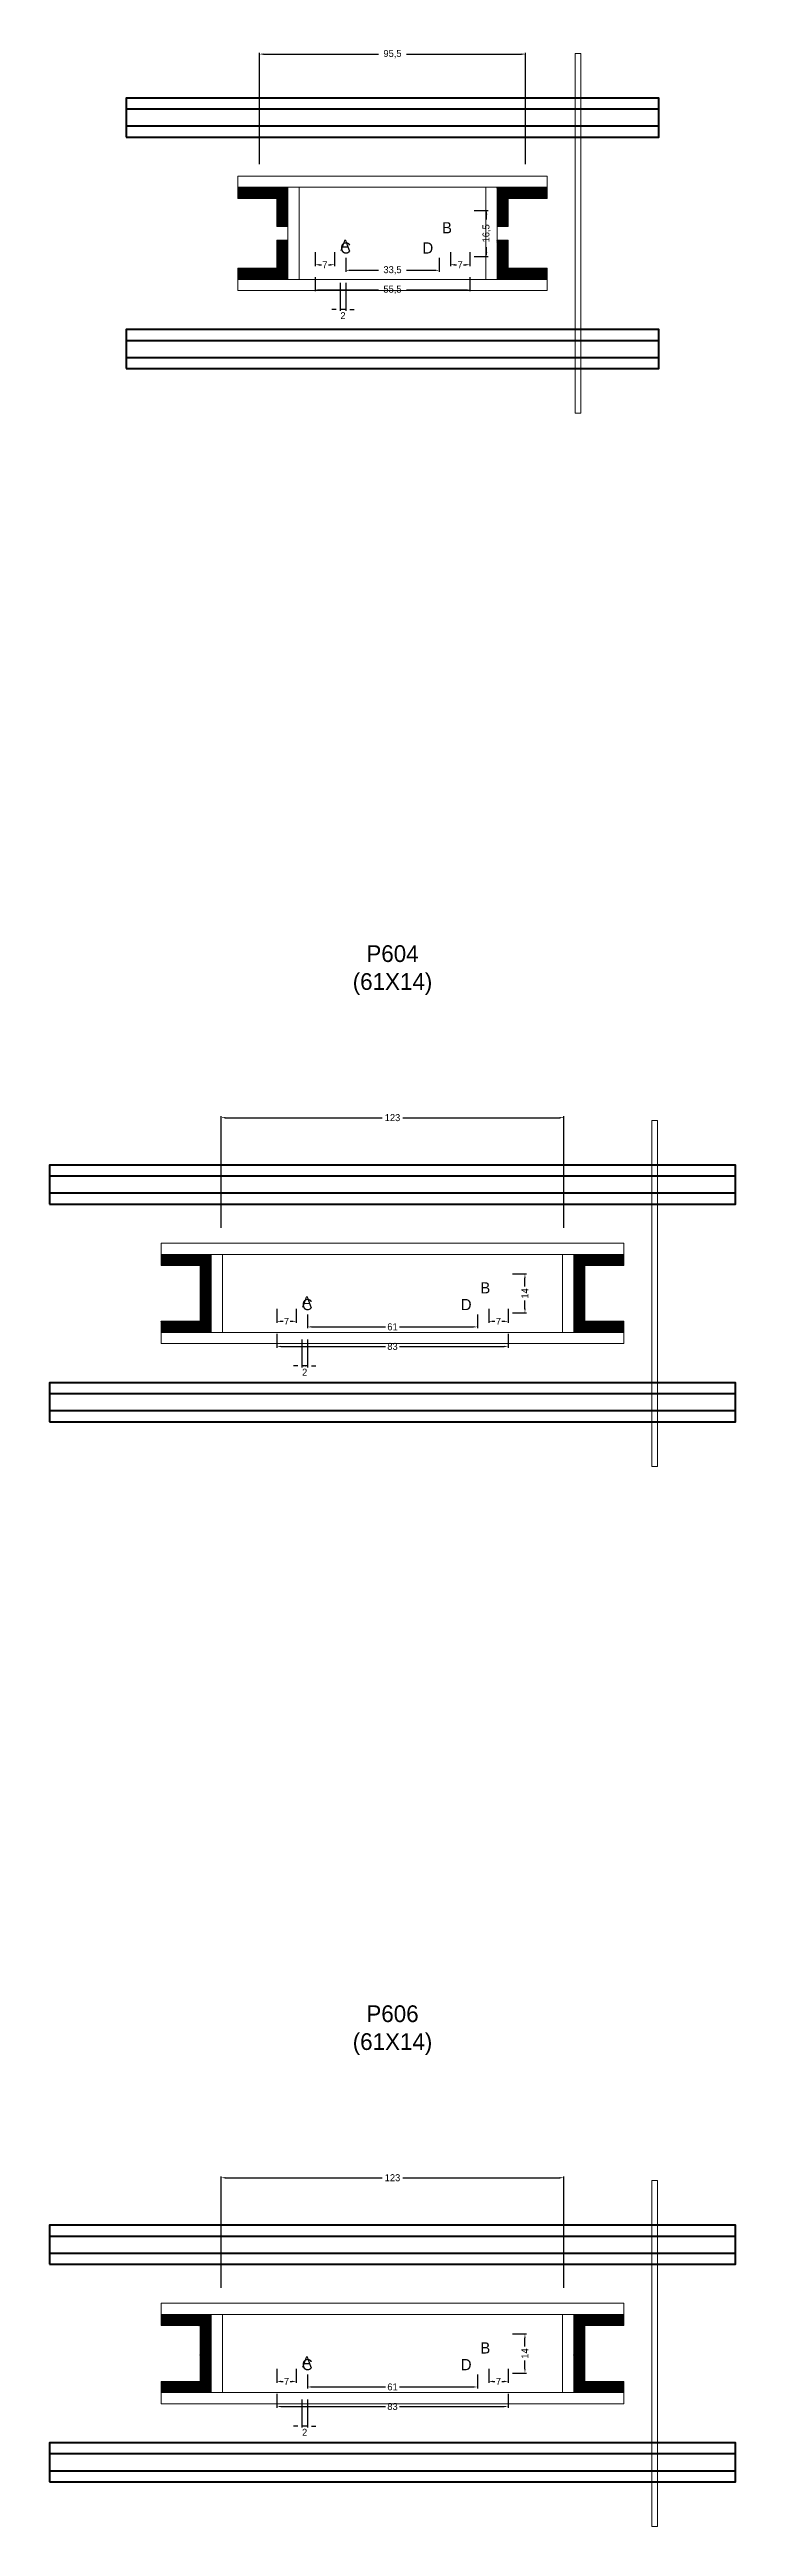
# Model space of a CAD drawing. Header units: centimetres. Extents: x -10500 to 4147, y -7606 to 295.
# Drawn here: x -123 to 123, y -7142 to -6254 of the extents above; entities that cross this region are included whole.
import ezdxf

# ---------------------------------------------------------------- set-up
doc = ezdxf.new("R2010")
doc.units = ezdxf.units.CM
for name, color, linetype in [('COTA', 241, 'Continuous'), ('GRAVATA', 224, 'Continuous'), ('Hachura', 251, 'Continuous'), ('NOMENCLATURA', 7, 'Continuous'), ('SARRAFO', 251, 'Continuous')]:
    doc.layers.add(name, color=color, linetype=linetype)
doc.dimstyles.new('cotax2', dxfattribs={"dimtxt": 2.5, "dimasz": 1.5, "dimexe": 0.5, "dimexo": 0.5, "dimgap": 0.5, "dimtad": 1, "dimcen": 2.5, "dimazin": 3, "dimtfac": 1, "dimtmove": 0, "dimatfit": 3})

# ---------------------------------------------------------------- blocks, each defined once
blk = doc.blocks.new('_CLOSEDFILLED')
at = {"color": 0, "linetype": 'BYBLOCK'}
blk.add_solid([(-1, 0.16), (0, 0), (-1, -0.16)], dxfattribs=at)
blk = doc.blocks.new('*D456')
for p, q in [((-27.75, -6335.75), (-27.75, -6340.75)), ((27.75, -6335.75), (27.75, -6340.75)), ((-26.25, -6340.25), (-5, -6340.25)), ((5, -6340.25), (26.25, -6340.25))]:
    blk.add_line(p, q)
at = {"layer": 'Defpoints'}
for p in [(-27.75, -6335.25), (27.75, -6335.25), (-27.75, -6340.25)]:
    blk.add_point(p, dxfattribs=at)
at = {"layer": 'COTA', "xscale": 1.5, "yscale": 1.5, "rotation": 180}
blk.add_blockref('_CLOSEDFILLED', (-27.75, -6340.25), dxfattribs=at)
at = {"layer": 'COTA', "xscale": 1.5, "yscale": 1.5}
blk.add_blockref('_CLOSEDFILLED', (27.75, -6340.25), dxfattribs=at)
at = {"layer": 'COTA', "insert": (0, -6340.25), "char_height": 2.5, "attachment_point": 5}
blk.add_mtext('55,5', dxfattribs=at)
blk = doc.blocks.new('*D457')
for p, q in [((-16.75, -6328.75), (-16.75, -6333.75)), ((16.75, -6328.75), (16.75, -6333.75)), ((-15.25, -6333.25), (-5, -6333.25)), ((5, -6333.25), (15.25, -6333.25))]:
    blk.add_line(p, q)
at = {"layer": 'Defpoints'}
for p in [(-16.75, -6328.25), (16.75, -6328.25), (-16.75, -6333.25)]:
    blk.add_point(p, dxfattribs=at)
at = {"layer": 'COTA', "xscale": 1.5, "yscale": 1.5, "rotation": 180}
blk.add_blockref('_CLOSEDFILLED', (-16.75, -6333.25), dxfattribs=at)
at = {"layer": 'COTA', "xscale": 1.5, "yscale": 1.5}
blk.add_blockref('_CLOSEDFILLED', (16.75, -6333.25), dxfattribs=at)
at = {"layer": 'COTA', "insert": (0, -6333.25), "char_height": 2.5, "attachment_point": 5}
blk.add_mtext('33,5', dxfattribs=at)
blk = doc.blocks.new('*D458')
for p, q in [((29.25, -6311.75), (34.25, -6311.75)), ((33.75, -6315), (33.75, -6313.25)), ((29.25, -6328.25), (34.25, -6328.25)), ((33.75, -6326.75), (33.75, -6325))]:
    blk.add_line(p, q)
at = {"layer": 'Defpoints'}
for p in [(28.75, -6311.75), (28.75, -6328.25), (33.75, -6328.25)]:
    blk.add_point(p, dxfattribs=at)
at = {"layer": 'COTA', "xscale": 1.5, "yscale": 1.5}
for p, rotation in [((33.75, -6311.75), 90), ((33.75, -6328.25), 270)]:
    blk.add_blockref('_CLOSEDFILLED', p, dxfattribs=dict(at, rotation=rotation))
at = {"layer": 'COTA', "insert": (33.75, -6320), "char_height": 2.5, "attachment_point": 5, "rotation": 90}
blk.add_mtext('16,5', dxfattribs=at)
blk = doc.blocks.new('*D459')
for p, q in [((-27.75, -6326.75), (-27.75, -6331.75)), ((-20.75, -6326.75), (-20.75, -6331.75)), ((-26.25, -6331.25), (-25.5, -6331.25)), ((-23, -6331.25), (-22.25, -6331.25))]:
    blk.add_line(p, q)
at = {"layer": 'Defpoints'}
for p in [(-27.75, -6326.25), (-20.75, -6326.25), (-27.75, -6331.25)]:
    blk.add_point(p, dxfattribs=at)
at = {"layer": 'COTA', "xscale": 1.5, "yscale": 1.5, "rotation": 180}
blk.add_blockref('_CLOSEDFILLED', (-27.75, -6331.25), dxfattribs=at)
at = {"layer": 'COTA', "xscale": 1.5, "yscale": 1.5}
blk.add_blockref('_CLOSEDFILLED', (-20.75, -6331.25), dxfattribs=at)
at = {"layer": 'COTA', "insert": (-24.25, -6331.25), "char_height": 2.5, "attachment_point": 5}
blk.add_mtext('7', dxfattribs=at)
blk = doc.blocks.new('*D460')
for p, q in [((20.75, -6326.75), (20.75, -6331.75)), ((27.75, -6326.75), (27.75, -6331.75)), ((22.25, -6331.25), (23, -6331.25)), ((25.5, -6331.25), (26.25, -6331.25))]:
    blk.add_line(p, q)
at = {"layer": 'Defpoints'}
for p in [(20.75, -6326.25), (27.75, -6326.25), (20.75, -6331.25)]:
    blk.add_point(p, dxfattribs=at)
at = {"layer": 'COTA', "xscale": 1.5, "yscale": 1.5, "rotation": 180}
blk.add_blockref('_CLOSEDFILLED', (20.75, -6331.25), dxfattribs=at)
at = {"layer": 'COTA', "xscale": 1.5, "yscale": 1.5}
blk.add_blockref('_CLOSEDFILLED', (27.75, -6331.25), dxfattribs=at)
at = {"layer": 'COTA', "insert": (24.25, -6331.25), "char_height": 2.5, "attachment_point": 5}
blk.add_mtext('7', dxfattribs=at)
blk = doc.blocks.new('*D461')
for p, q in [((-47.75, -6295.25), (-47.75, -6255.25)), ((-46.25, -6255.75), (-5, -6255.75)), ((5, -6255.75), (46.25, -6255.75)), ((47.75, -6295.25), (47.75, -6255.25))]:
    blk.add_line(p, q)
at = {"layer": 'Defpoints'}
for p in [(-47.75, -6255.75), (-47.75, -6295.75), (47.75, -6295.75)]:
    blk.add_point(p, dxfattribs=at)
at = {"layer": 'COTA', "xscale": 1.5, "yscale": 1.5, "rotation": 180}
blk.add_blockref('_CLOSEDFILLED', (-47.75, -6255.75), dxfattribs=at)
at = {"layer": 'COTA', "xscale": 1.5, "yscale": 1.5}
blk.add_blockref('_CLOSEDFILLED', (47.75, -6255.75), dxfattribs=at)
at = {"layer": 'COTA', "insert": (0, -6255.75), "char_height": 2.5, "attachment_point": 5}
blk.add_mtext('95,5', dxfattribs=at)
blk = doc.blocks.new('*D482')
for p, q in [((-41.5, -6714.5), (-41.5, -6719.5)), ((-40, -6719), (-2.5, -6719)), ((2.5, -6719), (40, -6719)), ((41.5, -6714.5), (41.5, -6719.5))]:
    blk.add_line(p, q)
at = {"layer": 'Defpoints'}
for p in [(-41.5, -6714), (-41.5, -6719), (41.5, -6714)]:
    blk.add_point(p, dxfattribs=at)
at = {"layer": 'COTA', "xscale": 1.5, "yscale": 1.5, "rotation": 180}
blk.add_blockref('_CLOSEDFILLED', (-41.5, -6719), dxfattribs=at)
at = {"layer": 'COTA', "xscale": 1.5, "yscale": 1.5}
blk.add_blockref('_CLOSEDFILLED', (41.5, -6719), dxfattribs=at)
at = {"layer": 'COTA', "insert": (0, -6719), "char_height": 2.5, "attachment_point": 5}
blk.add_mtext('83', dxfattribs=at)
blk = doc.blocks.new('*D483')
for p, q in [((-30.5, -6707.5), (-30.5, -6712.5)), ((-29, -6712), (-2.5, -6712)), ((2.5, -6712), (29, -6712)), ((30.5, -6707.5), (30.5, -6712.5))]:
    blk.add_line(p, q)
at = {"layer": 'Defpoints'}
for p in [(-30.5, -6707), (-30.5, -6712), (30.5, -6707)]:
    blk.add_point(p, dxfattribs=at)
at = {"layer": 'COTA', "xscale": 1.5, "yscale": 1.5, "rotation": 180}
blk.add_blockref('_CLOSEDFILLED', (-30.5, -6712), dxfattribs=at)
at = {"layer": 'COTA', "xscale": 1.5, "yscale": 1.5}
blk.add_blockref('_CLOSEDFILLED', (30.5, -6712), dxfattribs=at)
at = {"layer": 'COTA', "insert": (0, -6712), "char_height": 2.5, "attachment_point": 5}
blk.add_mtext('61', dxfattribs=at)
blk = doc.blocks.new('*D484')
for p, q in [((43, -6693), (48, -6693)), ((47.5, -6697.5), (47.5, -6694.5)), ((47.5, -6705.5), (47.5, -6702.5)), ((43, -6707), (48, -6707))]:
    blk.add_line(p, q)
at = {"layer": 'Defpoints'}
for p in [(42.5, -6693), (42.5, -6707), (47.5, -6707)]:
    blk.add_point(p, dxfattribs=at)
at = {"layer": 'COTA', "xscale": 1.5, "yscale": 1.5}
for p, rotation in [((47.5, -6693), 90), ((47.5, -6707), 270)]:
    blk.add_blockref('_CLOSEDFILLED', p, dxfattribs=dict(at, rotation=rotation))
at = {"layer": 'COTA', "insert": (47.5, -6700), "char_height": 2.5, "attachment_point": 5, "rotation": 90}
blk.add_mtext('14', dxfattribs=at)
blk = doc.blocks.new('*D485')
for p, q in [((-41.5, -6705.5), (-41.5, -6710.5)), ((-40, -6710), (-39.25, -6710)), ((-36.75, -6710), (-36, -6710)), ((-34.5, -6705.5), (-34.5, -6710.5))]:
    blk.add_line(p, q)
at = {"layer": 'Defpoints'}
for p in [(-41.5, -6705), (-41.5, -6710), (-34.5, -6705)]:
    blk.add_point(p, dxfattribs=at)
at = {"layer": 'COTA', "xscale": 1.5, "yscale": 1.5, "rotation": 180}
blk.add_blockref('_CLOSEDFILLED', (-41.5, -6710), dxfattribs=at)
at = {"layer": 'COTA', "xscale": 1.5, "yscale": 1.5}
blk.add_blockref('_CLOSEDFILLED', (-34.5, -6710), dxfattribs=at)
at = {"layer": 'COTA', "insert": (-38, -6710), "char_height": 2.5, "attachment_point": 5}
blk.add_mtext('7', dxfattribs=at)
blk = doc.blocks.new('*D486')
for p, q in [((34.5, -6705.5), (34.5, -6710.5)), ((36, -6710), (36.75, -6710)), ((39.25, -6710), (40, -6710)), ((41.5, -6705.5), (41.5, -6710.5))]:
    blk.add_line(p, q)
at = {"layer": 'Defpoints'}
for p in [(34.5, -6705), (34.5, -6710), (41.5, -6705)]:
    blk.add_point(p, dxfattribs=at)
at = {"layer": 'COTA', "xscale": 1.5, "yscale": 1.5, "rotation": 180}
blk.add_blockref('_CLOSEDFILLED', (34.5, -6710), dxfattribs=at)
at = {"layer": 'COTA', "xscale": 1.5, "yscale": 1.5}
blk.add_blockref('_CLOSEDFILLED', (41.5, -6710), dxfattribs=at)
at = {"layer": 'COTA', "insert": (38, -6710), "char_height": 2.5, "attachment_point": 5}
blk.add_mtext('7', dxfattribs=at)
blk = doc.blocks.new('*D487')
for p, q in [((-61.5, -6676.5), (-61.5, -6636.5)), ((-60, -6637), (-3.75, -6637)), ((3.75, -6637), (60, -6637)), ((61.5, -6676.5), (61.5, -6636.5))]:
    blk.add_line(p, q)
at = {"layer": 'Defpoints'}
for p in [(-61.5, -6637), (-61.5, -6677), (61.5, -6677)]:
    blk.add_point(p, dxfattribs=at)
at = {"layer": 'COTA', "xscale": 1.5, "yscale": 1.5, "rotation": 180}
blk.add_blockref('_CLOSEDFILLED', (-61.5, -6637), dxfattribs=at)
at = {"layer": 'COTA', "xscale": 1.5, "yscale": 1.5}
blk.add_blockref('_CLOSEDFILLED', (61.5, -6637), dxfattribs=at)
at = {"layer": 'COTA', "insert": (0, -6637), "char_height": 2.5, "attachment_point": 5}
blk.add_mtext('123', dxfattribs=at)
blk = doc.blocks.new('*D508')
for p, q in [((-41.5, -7094.5), (-41.5, -7099.5)), ((-40, -7099), (-2.5, -7099)), ((2.5, -7099), (40, -7099)), ((41.5, -7094.5), (41.5, -7099.5))]:
    blk.add_line(p, q)
at = {"layer": 'Defpoints'}
for p in [(-41.5, -7094), (41.5, -7094), (-41.5, -7099)]:
    blk.add_point(p, dxfattribs=at)
at = {"layer": 'COTA', "xscale": 1.5, "yscale": 1.5, "rotation": 180}
blk.add_blockref('_CLOSEDFILLED', (-41.5, -7099), dxfattribs=at)
at = {"layer": 'COTA', "xscale": 1.5, "yscale": 1.5}
blk.add_blockref('_CLOSEDFILLED', (41.5, -7099), dxfattribs=at)
at = {"layer": 'COTA', "insert": (0, -7099), "char_height": 2.5, "attachment_point": 5}
blk.add_mtext('83', dxfattribs=at)
blk = doc.blocks.new('*D509')
for p, q in [((-30.5, -7087.5), (-30.5, -7092.5)), ((-29, -7092), (-2.5, -7092)), ((2.5, -7092), (29, -7092)), ((30.5, -7087.5), (30.5, -7092.5))]:
    blk.add_line(p, q)
at = {"layer": 'Defpoints'}
for p in [(-30.5, -7087), (-30.5, -7092), (30.5, -7087)]:
    blk.add_point(p, dxfattribs=at)
at = {"layer": 'COTA', "xscale": 1.5, "yscale": 1.5, "rotation": 180}
blk.add_blockref('_CLOSEDFILLED', (-30.5, -7092), dxfattribs=at)
at = {"layer": 'COTA', "xscale": 1.5, "yscale": 1.5}
blk.add_blockref('_CLOSEDFILLED', (30.5, -7092), dxfattribs=at)
at = {"layer": 'COTA', "insert": (0, -7092), "char_height": 2.5, "attachment_point": 5}
blk.add_mtext('61', dxfattribs=at)
blk = doc.blocks.new('*D510')
for p, q in [((43, -7073), (48, -7073)), ((47.5, -7077.5), (47.5, -7074.5)), ((47.5, -7085.5), (47.5, -7082.5)), ((43, -7087), (48, -7087))]:
    blk.add_line(p, q)
at = {"layer": 'Defpoints'}
for p in [(42.5, -7073), (42.5, -7087), (47.5, -7087)]:
    blk.add_point(p, dxfattribs=at)
at = {"layer": 'COTA', "xscale": 1.5, "yscale": 1.5}
for p, rotation in [((47.5, -7073), 90), ((47.5, -7087), 270)]:
    blk.add_blockref('_CLOSEDFILLED', p, dxfattribs=dict(at, rotation=rotation))
at = {"layer": 'COTA', "insert": (47.5, -7080), "char_height": 2.5, "attachment_point": 5, "rotation": 90}
blk.add_mtext('14', dxfattribs=at)
blk = doc.blocks.new('*D511')
for p, q in [((-41.5, -7085.5), (-41.5, -7090.5)), ((-40, -7090), (-39.25, -7090)), ((-36.75, -7090), (-36, -7090)), ((-34.5, -7085.5), (-34.5, -7090.5))]:
    blk.add_line(p, q)
at = {"layer": 'Defpoints'}
for p in [(-41.5, -7085), (-34.5, -7085), (-41.5, -7090)]:
    blk.add_point(p, dxfattribs=at)
at = {"layer": 'COTA', "xscale": 1.5, "yscale": 1.5, "rotation": 180}
blk.add_blockref('_CLOSEDFILLED', (-41.5, -7090), dxfattribs=at)
at = {"layer": 'COTA', "xscale": 1.5, "yscale": 1.5}
blk.add_blockref('_CLOSEDFILLED', (-34.5, -7090), dxfattribs=at)
at = {"layer": 'COTA', "insert": (-38, -7090), "char_height": 2.5, "attachment_point": 5}
blk.add_mtext('7', dxfattribs=at)
blk = doc.blocks.new('*D512')
for p, q in [((34.5, -7085.5), (34.5, -7090.5)), ((36, -7090), (36.75, -7090)), ((39.25, -7090), (40, -7090)), ((41.5, -7085.5), (41.5, -7090.5))]:
    blk.add_line(p, q)
at = {"layer": 'Defpoints'}
for p in [(34.5, -7085), (41.5, -7085), (34.5, -7090)]:
    blk.add_point(p, dxfattribs=at)
at = {"layer": 'COTA', "xscale": 1.5, "yscale": 1.5, "rotation": 180}
blk.add_blockref('_CLOSEDFILLED', (34.5, -7090), dxfattribs=at)
at = {"layer": 'COTA', "xscale": 1.5, "yscale": 1.5}
blk.add_blockref('_CLOSEDFILLED', (41.5, -7090), dxfattribs=at)
at = {"layer": 'COTA', "insert": (38, -7090), "char_height": 2.5, "attachment_point": 5}
blk.add_mtext('7', dxfattribs=at)
blk = doc.blocks.new('*D513')
for p, q in [((-61.5, -7056.5), (-61.5, -7016.5)), ((-60, -7017), (-3.75, -7017)), ((3.75, -7017), (60, -7017)), ((61.5, -7056.5), (61.5, -7016.5))]:
    blk.add_line(p, q)
at = {"layer": 'Defpoints'}
for p in [(-61.5, -7017), (-61.5, -7057), (61.5, -7057)]:
    blk.add_point(p, dxfattribs=at)
at = {"layer": 'COTA', "xscale": 1.5, "yscale": 1.5, "rotation": 180}
blk.add_blockref('_CLOSEDFILLED', (-61.5, -7017), dxfattribs=at)
at = {"layer": 'COTA', "xscale": 1.5, "yscale": 1.5}
blk.add_blockref('_CLOSEDFILLED', (61.5, -7017), dxfattribs=at)
at = {"layer": 'COTA', "insert": (0, -7017), "char_height": 2.5, "attachment_point": 5}
blk.add_mtext('123', dxfattribs=at)

msp = doc.modelspace()

# ---------------------------------------------------------------- hatches: boundary and pattern name
at = {"layer": 'SARRAFO'}
h = msp.add_hatch(dxfattribs=at)
h.set_pattern_fill('SOLID', scale=2)
h.paths.add_polyline_path([(-55.5, -6307.5), (-41.5, -6307.5), (-41.5, -6303.5), (-55.5, -6303.5)])
h = msp.add_hatch(dxfattribs=at)
h.set_pattern_fill('SOLID', scale=2)
h.paths.add_polyline_path([(-41.5, -6317.5), (-37.5, -6317.5), (-37.5, -6303.5), (-41.5, -6303.5)])
h = msp.add_hatch(dxfattribs=at)
h.set_pattern_fill('SOLID', scale=2)
h.paths.add_polyline_path([(37.5, -6317.5), (41.5, -6317.5), (41.5, -6303.5), (37.5, -6303.5)])
h = msp.add_hatch(dxfattribs=at)
h.set_pattern_fill('SOLID', scale=2)
h.paths.add_polyline_path([(41.5, -6307.5), (55.5, -6307.5), (55.5, -6303.5), (41.5, -6303.5)])
h = msp.add_hatch(dxfattribs=at)
h.set_pattern_fill('SOLID', scale=2)
h.paths.add_polyline_path([(-41.5, -6336.5), (-37.5, -6336.5), (-37.5, -6322.5), (-41.5, -6322.5)])
h = msp.add_hatch(dxfattribs=at)
h.set_pattern_fill('SOLID', scale=2)
h.paths.add_polyline_path([(37.5, -6336.5), (41.5, -6336.5), (41.5, -6322.5), (37.5, -6322.5)])
h = msp.add_hatch(dxfattribs=at)
h.set_pattern_fill('SOLID', scale=2)
h.paths.add_polyline_path([(-55.5, -6336.5), (-41.5, -6336.5), (-41.5, -6332.5), (-55.5, -6332.5)])
h = msp.add_hatch(dxfattribs=at)
h.set_pattern_fill('SOLID', scale=2)
h.paths.add_polyline_path([(41.5, -6336.5), (55.5, -6336.5), (55.5, -6332.5), (41.5, -6332.5)])
h = msp.add_hatch(dxfattribs=at)
h.set_pattern_fill('SOLID', scale=2)
h.paths.add_polyline_path([(-83, -6690), (-69, -6690), (-69, -6686), (-83, -6686)])
h = msp.add_hatch(dxfattribs=at)
h.set_pattern_fill('SOLID', scale=2)
h.paths.add_polyline_path([(-69, -6700), (-65, -6700), (-65, -6686), (-69, -6686)])
h = msp.add_hatch(dxfattribs=at)
h.set_pattern_fill('SOLID', scale=2)
h.paths.add_polyline_path([(65, -6700), (69, -6700), (69, -6686), (65, -6686)])
h = msp.add_hatch(dxfattribs=at)
h.set_pattern_fill('SOLID', scale=2)
h.paths.add_polyline_path([(69, -6690), (83, -6690), (83, -6686), (69, -6686)])
h = msp.add_hatch(dxfattribs=at)
h.set_pattern_fill('SOLID', scale=2)
h.paths.add_polyline_path([(-69, -6714), (-65, -6714), (-65, -6700), (-69, -6700)])
h = msp.add_hatch(dxfattribs=at)
h.set_pattern_fill('SOLID', scale=2)
h.paths.add_polyline_path([(65, -6714), (69, -6714), (69, -6700), (65, -6700)])
h = msp.add_hatch(dxfattribs=at)
h.set_pattern_fill('SOLID', scale=2)
h.paths.add_polyline_path([(-83, -6714), (-69, -6714), (-69, -6710), (-83, -6710)])
h = msp.add_hatch(dxfattribs=at)
h.set_pattern_fill('SOLID', scale=2)
h.paths.add_polyline_path([(69, -6714), (83, -6714), (83, -6710), (69, -6710)])
h = msp.add_hatch(dxfattribs=at)
h.set_pattern_fill('SOLID', scale=2)
h.paths.add_polyline_path([(-83, -7070), (-69, -7070), (-69, -7066), (-83, -7066)])
h = msp.add_hatch(dxfattribs=at)
h.set_pattern_fill('SOLID', scale=2)
h.paths.add_polyline_path([(-69, -7080), (-65, -7080), (-65, -7066), (-69, -7066)])
h = msp.add_hatch(dxfattribs=at)
h.set_pattern_fill('SOLID', scale=2)
h.paths.add_polyline_path([(65, -7080), (69, -7080), (69, -7066), (65, -7066)])
h = msp.add_hatch(dxfattribs=at)
h.set_pattern_fill('SOLID', scale=2)
h.paths.add_polyline_path([(69, -7070), (83, -7070), (83, -7066), (69, -7066)])
h = msp.add_hatch(dxfattribs=at)
h.set_pattern_fill('SOLID', scale=2)
h.paths.add_polyline_path([(-69, -7094), (-65, -7094), (-65, -7080), (-69, -7080)])
h = msp.add_hatch(dxfattribs=at)
h.set_pattern_fill('SOLID', scale=2)
h.paths.add_polyline_path([(65, -7094), (69, -7094), (69, -7080), (65, -7080)])
h = msp.add_hatch(dxfattribs=at)
h.set_pattern_fill('SOLID', scale=2)
h.paths.add_polyline_path([(-83, -7094), (-69, -7094), (-69, -7090), (-83, -7090)])
h = msp.add_hatch(dxfattribs=at)
h.set_pattern_fill('SOLID', scale=2)
h.paths.add_polyline_path([(69, -7094), (83, -7094), (83, -7090), (69, -7090)])

# ---------------------------------------------------------------- linework, layer by layer
at = {"layer": 'GRAVATA', "lineweight": 50}
for points in [[(-95.5, -6285.5), (95.5, -6285.5), (95.5, -6271.5), (-95.5, -6271.5)], [(-95.5, -6281.5), (95.5, -6281.5), (95.5, -6275.5), (-95.5, -6275.5)], [(-95.5, -6368.5), (95.5, -6368.5), (95.5, -6354.5), (-95.5, -6354.5)], [(-95.5, -6364.5), (95.5, -6364.5), (95.5, -6358.5), (-95.5, -6358.5)], [(-123, -6668), (123, -6668), (123, -6654), (-123, -6654)], [(-123, -6664), (123, -6664), (123, -6658), (-123, -6658)], [(-123, -6746), (123, -6746), (123, -6732), (-123, -6732)], [(-123, -6742), (123, -6742), (123, -6736), (-123, -6736)], [(-123, -7048), (123, -7048), (123, -7034), (-123, -7034)], [(-123, -7044), (123, -7044), (123, -7038), (-123, -7038)], [(-123, -7126), (123, -7126), (123, -7112), (-123, -7112)], [(-123, -7122), (123, -7122), (123, -7116), (-123, -7116)]]:
    msp.add_lwpolyline(points, close=True, dxfattribs=at)
at = {"layer": 'Hachura', "lineweight": 13}
for points in [[(65.5, -6384.5), (67.5, -6384.5), (67.5, -6255.5), (65.5, -6255.5)], [(93, -6762), (95, -6762), (95, -6638), (93, -6638)], [(93, -7142), (95, -7142), (95, -7018), (93, -7018)]]:
    msp.add_lwpolyline(points, close=True, dxfattribs=at)
at = {"layer": 'Hachura', "lineweight": 18}
for points in [[(-55.5, -6303.5), (55.5, -6303.5), (55.5, -6299.5), (-55.5, -6299.5)], [(-37.5, -6336.5), (-33.5, -6336.5), (-33.5, -6303.5), (-37.5, -6303.5)], [(33.5, -6336.5), (37.5, -6336.5), (37.5, -6303.5), (33.5, -6303.5)], [(-55.5, -6340.5), (55.5, -6340.5), (55.5, -6336.5), (-55.5, -6336.5)], [(-83, -6686), (83, -6686), (83, -6682), (-83, -6682)], [(-65, -6714), (-61, -6714), (-61, -6686), (-65, -6686)], [(61, -6714), (65, -6714), (65, -6686), (61, -6686)], [(-83, -6718), (83, -6718), (83, -6714), (-83, -6714)], [(-83, -7066), (83, -7066), (83, -7062), (-83, -7062)], [(-65, -7094), (-61, -7094), (-61, -7066), (-65, -7066)], [(61, -7094), (65, -7094), (65, -7066), (61, -7066)], [(-83, -7098), (83, -7098), (83, -7094), (-83, -7094)]]:
    msp.add_lwpolyline(points, close=True, dxfattribs=at)
at = {"layer": 'SARRAFO', "lineweight": 13}
for points in [[(-55.5, -6307.5), (-41.5, -6307.5), (-41.5, -6303.5), (-55.5, -6303.5)], [(-41.5, -6317.5), (-37.5, -6317.5), (-37.5, -6303.5), (-41.5, -6303.5)], [(37.5, -6317.5), (41.5, -6317.5), (41.5, -6303.5), (37.5, -6303.5)], [(41.5, -6307.5), (55.5, -6307.5), (55.5, -6303.5), (41.5, -6303.5)], [(-41.5, -6336.5), (-37.5, -6336.5), (-37.5, -6322.5), (-41.5, -6322.5)], [(37.5, -6336.5), (41.5, -6336.5), (41.5, -6322.5), (37.5, -6322.5)], [(-55.5, -6336.5), (-41.5, -6336.5), (-41.5, -6332.5), (-55.5, -6332.5)], [(41.5, -6336.5), (55.5, -6336.5), (55.5, -6332.5), (41.5, -6332.5)], [(-83, -6690), (-69, -6690), (-69, -6686), (-83, -6686)], [(-69, -6700), (-65, -6700), (-65, -6686), (-69, -6686)], [(65, -6700), (69, -6700), (69, -6686), (65, -6686)], [(69, -6690), (83, -6690), (83, -6686), (69, -6686)], [(-69, -6714), (-65, -6714), (-65, -6700), (-69, -6700)], [(65, -6714), (69, -6714), (69, -6700), (65, -6700)], [(-83, -6714), (-69, -6714), (-69, -6710), (-83, -6710)], [(69, -6714), (83, -6714), (83, -6710), (69, -6710)], [(-83, -7070), (-69, -7070), (-69, -7066), (-83, -7066)], [(-69, -7080), (-65, -7080), (-65, -7066), (-69, -7066)], [(65, -7080), (69, -7080), (69, -7066), (65, -7066)], [(69, -7070), (83, -7070), (83, -7066), (69, -7066)], [(-69, -7094), (-65, -7094), (-65, -7080), (-69, -7080)], [(65, -7094), (69, -7094), (69, -7080), (65, -7080)], [(-83, -7094), (-69, -7094), (-69, -7090), (-83, -7090)], [(69, -7094), (83, -7094), (83, -7090), (69, -7090)]]:
    msp.add_lwpolyline(points, close=True, dxfattribs=at)

# ---------------------------------------------------------------- texts
at = {"layer": 'NOMENCLATURA'}
for s, p in [('B', (17.75, -6320)), ('A', (-18.75, -6326.25)), ('C', (-18.75, -6327.25)), ('D', (10.75, -6327.25)), ('A', (-32.5, -6705)), ('C', (-32.5, -6706)), ('D', (24.5, -6706)), ('B', (31.5, -6700)), ('B', (31.5, -7080)), ('A', (-32.5, -7085)), ('C', (-32.5, -7086)), ('D', (24.5, -7086))]:
    msp.add_text(s, height=4, dxfattribs=at).set_placement(p)
at = {"layer": 'NOMENCLATURA', "char_height": 6, "attachment_point": 8}
for s, insert in [('P604\\P(61X14)', (0, -6593)), ('P606\\P(61X14)', (0, -6973))]:
    msp.add_mtext(s, dxfattribs=dict(at, insert=insert))

# ---------------------------------------------------------------- dimensions: what is measured, and where the dimension line sits
at = {"layer": 'COTA'}
for base, p1, p2, picture, middle in [((-47.75, -6255.75), (-47.75, -6295.75), (47.75, -6295.75), '*D461', (0, -6255.75)), ((-27.75, -6331.25), (-27.75, -6326.25), (-20.75, -6326.25), '*D459', (-24.25, -6331.25)), ((-16.75, -6333.25), (-16.75, -6328.25), (16.75, -6328.25), '*D457', (0, -6333.25)), ((20.75, -6331.25), (20.75, -6326.25), (27.75, -6326.25), '*D460', (24.25, -6331.25)), ((-27.75, -6340.25), (-27.75, -6335.25), (27.75, -6335.25), '*D456', (0, -6340.25)), ((-61.5, -6637), (-61.5, -6677), (61.5, -6677), '*D487', (0, -6637)), ((-41.5, -6710), (-41.5, -6705), (-34.5, -6705), '*D485', (-38, -6710)), ((-30.5, -6712), (-30.5, -6707), (30.5, -6707), '*D483', (0, -6712)), ((34.5, -6710), (34.5, -6705), (41.5, -6705), '*D486', (38, -6710)), ((-41.5, -6719), (-41.5, -6714), (41.5, -6714), '*D482', (0, -6719)), ((-61.5, -7017), (-61.5, -7057), (61.5, -7057), '*D513', (0, -7017)), ((-41.5, -7090), (-41.5, -7085), (-34.5, -7085), '*D511', (-38, -7090)), ((34.5, -7090), (34.5, -7085), (41.5, -7085), '*D512', (38, -7090)), ((-41.5, -7099), (-41.5, -7094), (41.5, -7094), '*D508', (0, -7099)), ((-30.5, -7092), (-30.5, -7087), (30.5, -7087), '*D509', (0, -7092))]:
    dim = msp.add_linear_dim(base=base, p1=p1, p2=p2, dimstyle='cotax2', dxfattribs=at)
    dim.commit()
    dim.dimension.update_dxf_attribs({"geometry": picture, "text_midpoint": middle})
for base, p1, p2, picture, middle in [((33.75, -6328.25), (28.75, -6328.25), (28.75, -6311.75), '*D458', (33.75, -6320)), ((47.5, -6707), (42.5, -6707), (42.5, -6693), '*D484', (47.5, -6700)), ((47.5, -7087), (42.5, -7087), (42.5, -7073), '*D510', (47.5, -7080))]:
    dim = msp.add_linear_dim(base=base, p1=p1, p2=p2, angle=90, dimstyle='cotax2', dxfattribs=at)
    dim.commit()
    dim.dimension.update_dxf_attribs({"geometry": picture, "text_midpoint": middle})
for base, p1, p2 in [((-16.75, -6347.25), (-16.75, -6337.25), (-18.75, -6337.25)), ((-30.5, -6726), (-30.5, -6716), (-32.5, -6716)), ((-30.5, -7106), (-30.5, -7096), (-32.5, -7096))]:
    msp.add_linear_dim(base=base, p1=p1, p2=p2, dimstyle='cotax2', dxfattribs=at).render()

doc.saveas('drawing.dxf')
